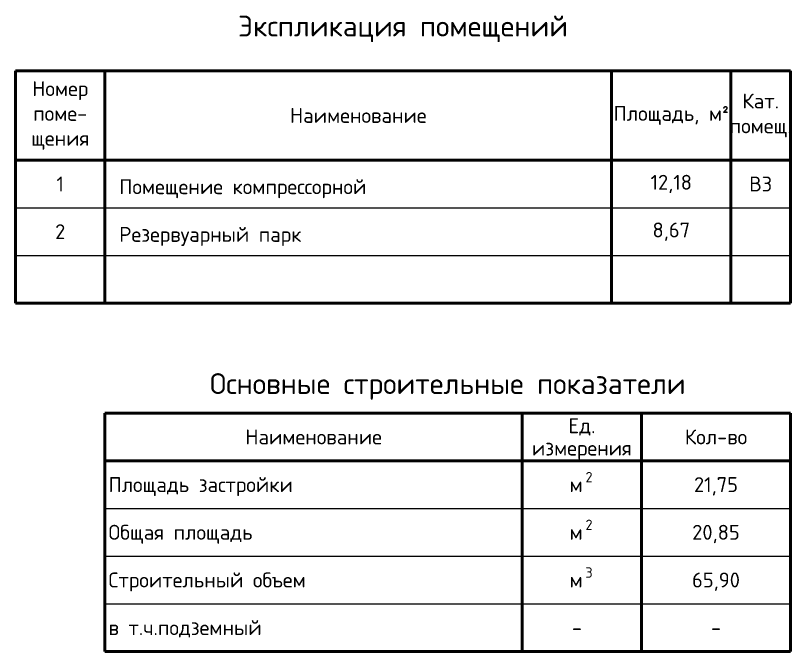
# Model space of a CAD drawing. Header units: millimetres. Extents: x 3795014 to 4300160, y 3869364 to 4016788.
# Drawn here: x 3896826 to 3909826, y 4000258 to 4010929 of the extents above; entities that cross this region are included whole.
import ezdxf
from ezdxf.enums import TextEntityAlignment as Align

# ---------------------------------------------------------------- set-up
doc = ezdxf.new("R2010")
doc.units = ezdxf.units.MM
for name, color, linetype, lineweight in [('7.1.Экспликация', 7, 'Continuous', 60), ('основная', 7, 'Continuous', 50), ('текст', 7, 'Continuous', 20)]:
    doc.layers.add(name, color=color, linetype=linetype, lineweight=lineweight)
doc.styles.add('ГОСТ 2.304', font='isocpeur.ttf')

msp = doc.modelspace()

# ---------------------------------------------------------------- linework, layer by layer
at = {"layer": '7.1.Экспликация', "lineweight": 25}
for p, q in [((3896825.9, 4007701.5), (3909825.9, 4007701.5)), ((3896825.9, 4006901.5), (3909825.9, 4006901.5)), ((3898325.9, 4002658.2), (3909825.9, 4002658.2)), ((3898325.9, 4001858.2), (3909825.9, 4001858.2)), ((3898325.9, 4001058.2), (3909825.9, 4001058.2))]:
    msp.add_line(p, q, dxfattribs=at)
at = {"layer": 'основная'}
for p, q in [((3896825.9, 4010001.5), (3909825.9, 4010001.5)), ((3896825.9, 4006101.5), (3896825.9, 4010001.5)), ((3898325.9, 4006101.5), (3898325.9, 4010001.5)), ((3906825.9, 4006101.5), (3906825.9, 4010001.5)), ((3908825.9, 4006101.5), (3908825.9, 4010001.5)), ((3909825.9, 4006101.5), (3909825.9, 4010001.5)), ((3896825.9, 4008501.5), (3909825.9, 4008501.5)), ((3896825.9, 4006101.5), (3909825.9, 4006101.5)), ((3898325.9, 4004258.2), (3898325.9, 4000258.2)), ((3898325.9, 4004258.2), (3909825.9, 4004258.2)), ((3905325.9, 4004258.2), (3905325.9, 4000258.2)), ((3907325.9, 4004258.2), (3907325.9, 4000258.2)), ((3909825.9, 4004258.2), (3909825.9, 4000258.2)), ((3898325.9, 4003458.2), (3909825.9, 4003458.2)), ((3898325.9, 4000258.2), (3909825.9, 4000258.2))]:
    msp.add_line(p, q, dxfattribs=at)

# ---------------------------------------------------------------- texts
at = {"layer": 'текст', "style": 'ГОСТ 2.304'}
msp.add_text('Экспликация помещений', height=350, dxfattribs=at).set_placement((3903325.9, 4010751.5), align=Align.MIDDLE_CENTER)
for s, p in [('Помещение компрессорной', (3898565.5, 4007930.9)), ('Резервуарный парк', (3898565.5, 4007130.9))]:
    msp.add_text(s, height=250, dxfattribs=at).set_placement(p)
at = {"layer": 'текст', "ltscale": 100, "style": 'ГОСТ 2.304'}
for s, height, p in [('Основные строительные показатели', 350, (3904075.9, 4004752.5)), ('Ед.', 250, (3906325.9, 4004045.7)), ('Наименование', 250, (3901825.9, 4003858.2)), ('Кол-во', 250, (3908575.9, 4003858.2)), ('измерения', 250, (3906325.9, 4003670.7)), ('2', 175, (3906445.9, 4003183.2)), ('м', 250, (3906228.9, 4003058.2)), ('21,75', 250, (3908575.9, 4003058.2)), ('2', 175, (3906445.9, 4002383.2)), ('20,85', 250, (3908575.9, 4002258.2)), ('м', 250, (3906228.9, 4002258.2)), ('3', 175, (3906445.9, 4001583.2)), ('65,90', 250, (3908575.9, 4001458.2)), ('м', 250, (3906228.9, 4001458.2)), ('-', 250, (3906244, 4000658.2)), ('-', 250, (3908575.9, 4000658.2))]:
    msp.add_text(s, height=height, dxfattribs=at).set_placement(p, align=Align.MIDDLE_CENTER)
for s, p in [('Площадь застройки', (3898385.9, 4003058.2)), ('Общая площадь', (3898385.9, 4002258.2)), ('Строительный объем', (3898385.9, 4001458.2)), ('в т.ч.подземный', (3898385.9, 4000658.2))]:
    msp.add_text(s, height=250, dxfattribs=at).set_placement(p, align=Align.MIDDLE_LEFT)
at = {"layer": 'текст', "lineweight": 20, "ltscale": 100, "char_height": 250, "attachment_point": 5, "style": 'ГОСТ 2.304'}
for s, insert, width in [('Номер поме-\\Pщения', (3897575.9, 4009251.5), 1500), ('Кат. помещ.', (3909325.9, 4009251.5), 1000), ('Наименование', (3902575.9, 4009251.5), 8500), ('Площадь, м²', (3907825.9, 4009251.5), 2000), ('1', (3897575.9, 4008101.5), 1500), ('12,18', (3907825.9, 4008101.5), 2000), ('В3', (3909325.9, 4008101.5), 1000), ('2', (3897575.9, 4007301.5), 1500), ('8,67', (3907825.9, 4007301.5), 2000)]:
    msp.add_mtext(s, dxfattribs=dict(at, insert=insert, width=width))

doc.saveas('drawing.dxf')
